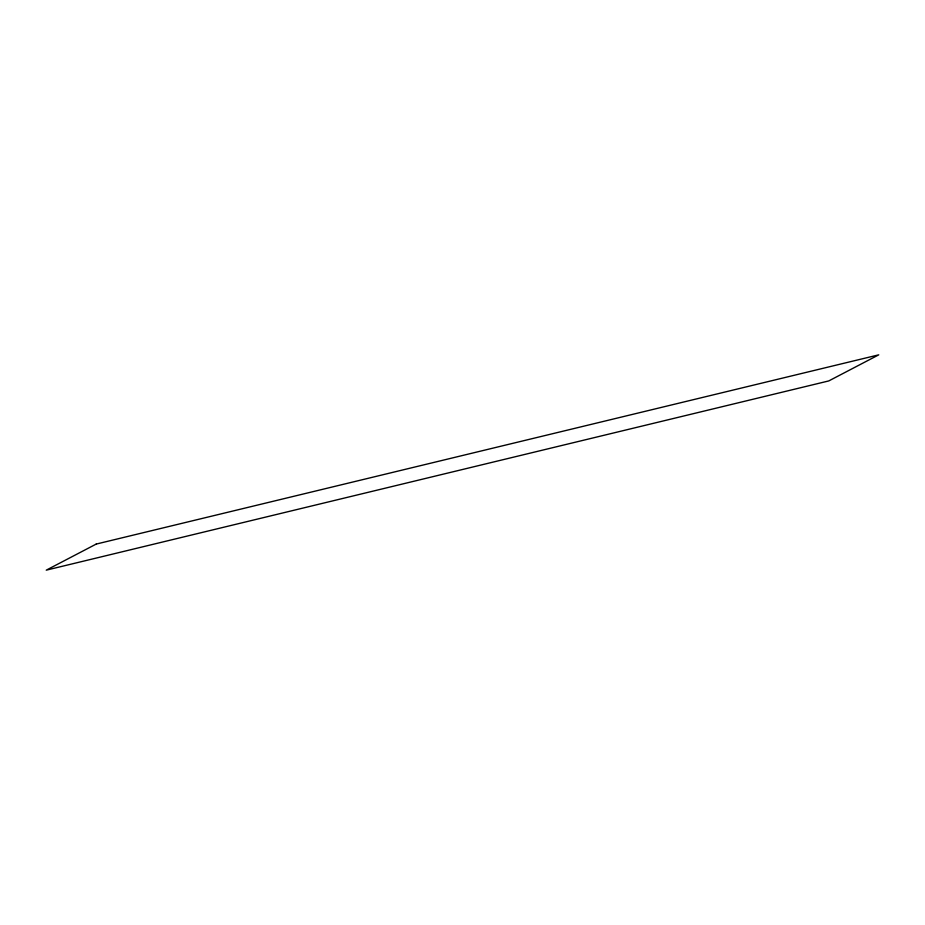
<?xml version="1.0" encoding="UTF-8"?>
<svg xmlns="http://www.w3.org/2000/svg" width="925" height="925" viewBox="0 0 925 925"><rect width="100%" height="100%" fill="white"/><g stroke="black" fill="none" stroke-linecap="round" stroke-linejoin="round"><path stroke-width="1.39" d="M96.223 544.073L46.25 570.158L828.777 380.927L878.75 354.842L96.223 544.073"/></g></svg>
